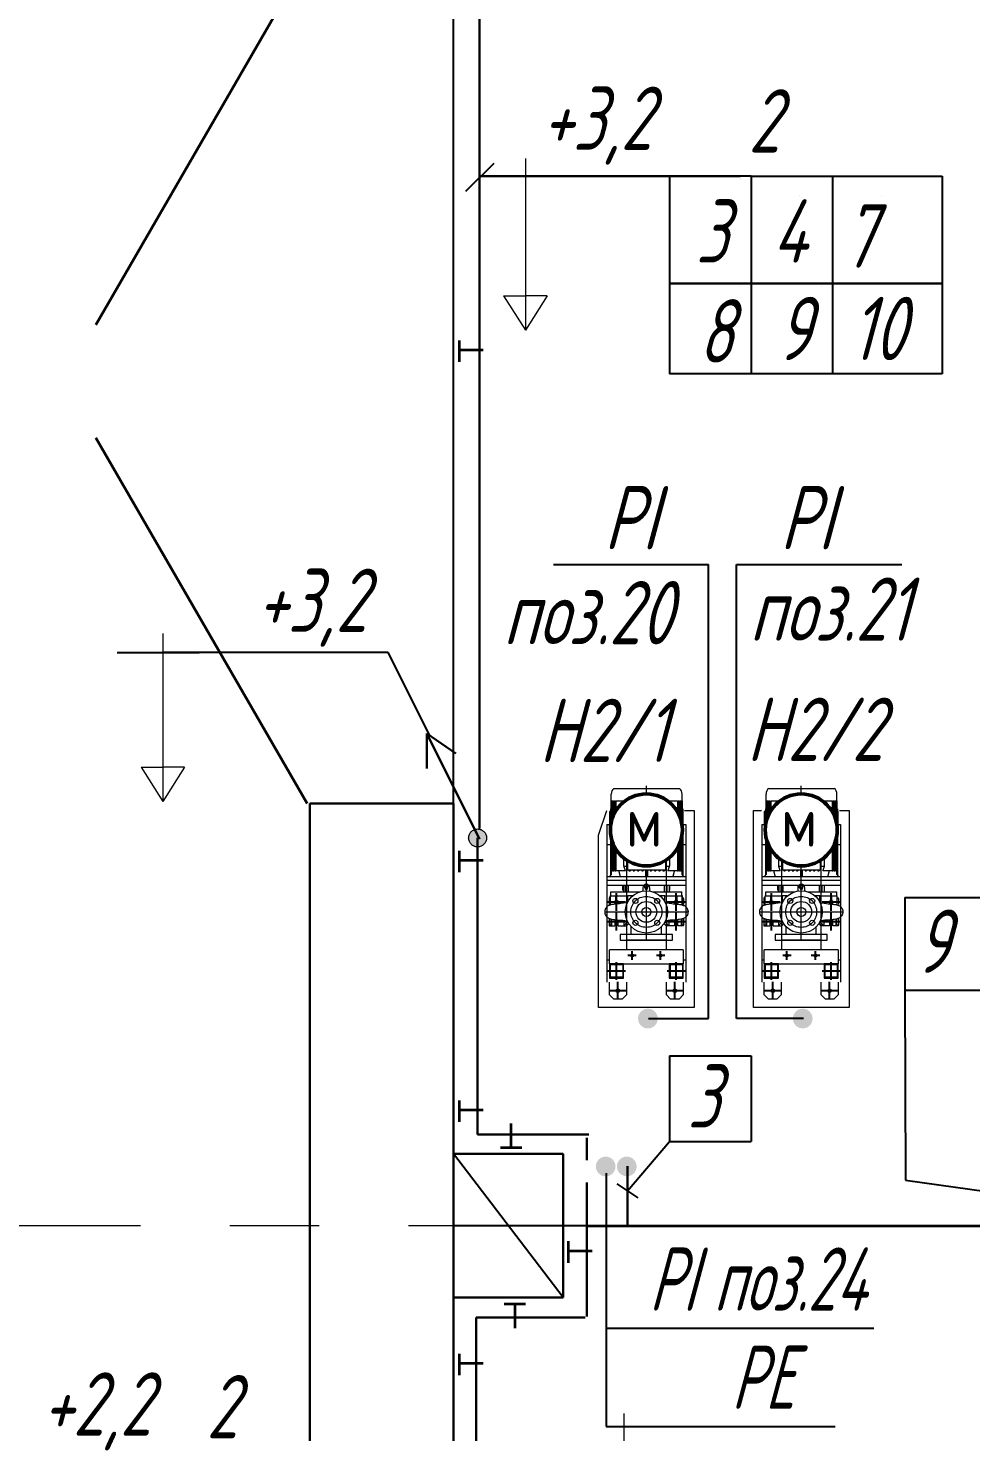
# Model space of a CAD drawing. Header units: millimetres. Extents: x 409 to 1826, y -2285 to 789.
# Drawn here: x 466.7 to 533.7, y 363.9 to 463.6 of the extents above; entities that cross this region are included whole.
import ezdxf

# ---------------------------------------------------------------- set-up
doc = ezdxf.new("R2010")
doc.units = ezdxf.units.MM
for name, pattern in [('CENTER2', [28.575, 19.05, -3.175, 3.175, -3.175]), ('осевая', [50.8, 31.75, -6.35, 6.35, -6.35]), ('ШТРИХПУНКТИРНАЯ', [25.4, 12.7, -6.35, 0, -6.35])]:
    doc.linetypes.add(name, pattern=pattern)
for name, color, linetype, lineweight in [('1-основная-050 ж', 2, 'Continuous', 50), ('6-осевая-1', 1, 'CENTER2', 18), ('7-тонкая-текст.-02', 4, 'Continuous', 30), ('7-тонкая.текст-02', 4, 'Continuous', 30), ('_0', 7, 'Continuous', 0), ('Visible (ISO)', 7, 'Continuous', 50), ('АР_Стены наружные', 7, 'Continuous', 30), ('Общ_Осевая', 1, 'осевая', 15), ('Опора', 22, 'Continuous', 15)]:
    doc.layers.add(name, color=color, linetype=linetype, lineweight=lineweight)
doc.layers.add('ТХ_Оси труб.', color=3, linetype='осевая')
doc.styles.add('2', font='simplex.shx', dxfattribs={"width": 0.8, "oblique": 15, "height": 3.5})
doc.styles.add('GOST тип А', font='GOST_A.TTF', dxfattribs={"oblique": 15})
doc.styles.get("Standard").update_dxf_attribs({"font": 'GOST_A.TTF', "oblique": 15})

msp = doc.modelspace()

# ---------------------------------------------------------------- hatches: boundary and pattern name
for points in [[(511.406, 393.24, -1), (510.006, 393.24, -1)], [(522.406, 393.24, -1), (521.006, 393.24, -1)], [(508.406, 382.733, -1), (507.006, 382.733, -1)], [(509.906, 382.733, -1), (508.506, 382.733, -1)]]:
    msp.add_hatch(color=7).paths.add_polyline_path(points)
at = {"layer": '6-осевая-1', "ltscale": 0.5}
h = msp.add_hatch(color=7, dxfattribs=at)
h.dxf.hatch_style = 1
h.paths.add_polyline_path([(498.608, 406.714, 0.414214), (497.97, 406.077), (498.608, 406.077)])
h.paths.add_polyline_path([(498.608, 406.714), (498.608, 406.077), (499.245, 406.077, 0.414214)])
h.paths.add_polyline_path([(499.245, 406.077), (497.97, 406.077, 1)])

# ---------------------------------------------------------------- linework, layer by layer
for p, q in [((496.895, 288.521), (496.895, 613.421)), ((499.75, 454), (497.75, 452)), ((517.283, 453.106), (498.75, 453.106)), ((518.033, 453.106), (523.816, 453.106)), ((523.816, 453.106), (531.599, 453.106)), ((512.25, 445.473), (518.033, 445.473)), ((517.283, 445.473), (512.25, 445.473)), ((518.033, 445.473), (523.816, 445.473)), ((523.066, 445.473), (518.033, 445.473)), ((523.816, 445.473), (531.599, 445.473)), ((530.849, 445.473), (523.816, 445.473)), ((504, 425.5), (515, 425.5)), ((515, 393.25), (515, 425.5)), ((517, 393.25), (517, 425.5)), ((517, 425.5), (528.75, 425.5)), ((473, 419.25), (478.833, 419.25)), ((492.25, 419.25), (476.25, 419.25)), ((495.25, 413.25), (492.25, 419.25)), ((528.967, 401.853), (540.533, 401.853)), ((528.967, 395.25), (534.75, 395.25)), ((528.967, 395.25), (528.996, 381.764)), ((510.75, 393.25), (515, 393.25)), ((521.75, 393.25), (517, 393.25)), ((512.25, 390.603), (518.033, 390.603)), ((509.25, 381), (512.25, 384.5)), ((504.695, 373.421), (496.895, 383.621)), ((507.75, 382.25), (507.75, 364.25)), ((508.5, 381.5), (510, 380.5)), ((528.996, 381.764), (539, 380.361)), ((576.25, 378.5), (496.895, 378.521)), ((507.75, 371.25), (522.25, 371.25)), ((522.25, 371.25), (526.75, 371.25)), ((507.75, 364.25), (519.75, 364.25)), ((507.75, 364.25), (519.25, 364.25)), ((519.5, 364.25), (524, 364.25))]:
    msp.add_line(p, q)
at = {"lineweight": 30}
for p, q in [((498.75, 469.25), (498.75, 406.75)), ((498.75, 406), (495, 413.5)), ((495, 413.5), (495, 411)), ((495, 413.5), (497.051, 412.07)), ((498.608, 406.077), (498.608, 385)), ((498.608, 385), (506.5, 385)), ((509.25, 382.75), (509.25, 378.5)), ((576.25, 378.5), (506.368, 378.5)), ((506.25, 372), (498.5, 372)), ((498.5, 372), (498.5, 296.75))]:
    msp.add_line(p, q, dxfattribs=at)
at = {"ltscale": 0.8}
for p, q in [((498.75, 453.106), (517.283, 453.106)), ((517.283, 453.106), (498.75, 453.106)), ((498.75, 453.106), (517.283, 453.106)), ((498.75, 453.106), (517.283, 453.106)), ((518.033, 453.106), (498.75, 453.106)), ((512.25, 453.106), (512.25, 439.061)), ((512.25, 453.106), (512.25, 439.061)), ((512.25, 453.106), (512.25, 453.106)), ((512.25, 453.106), (512.25, 439.061)), ((512.25, 453.106), (512.25, 453.106)), ((512.25, 453.106), (512.25, 453.106)), ((512.25, 452.885), (512.25, 452.885)), ((517.283, 453.106), (517.283, 453.106)), ((517.283, 453.106), (517.283, 453.106)), ((517.283, 453.106), (517.283, 453.106)), ((517.283, 453.106), (517.283, 453.106)), ((517.283, 453.106), (517.283, 453.106)), ((517.283, 452.885), (517.283, 452.885)), ((518.033, 453.106), (518.033, 439.061)), ((518.033, 453.106), (518.033, 439.061)), ((523.816, 453.106), (523.816, 439.061)), ((523.816, 453.106), (523.816, 439.061)), ((523.816, 453.106), (523.816, 439.061)), ((531.599, 453.106), (531.599, 439.061)), ((521.5, 451.751), (521.5, 451.751)), ((527.283, 451.751), (527.283, 451.751)), ((512.25, 445.473), (512.25, 445.473)), ((512.25, 445.473), (517.283, 445.473)), ((517.283, 445.473), (512.25, 445.473)), ((512.25, 445.473), (517.283, 445.473)), ((512.25, 445.473), (517.283, 445.473)), ((517.283, 445.473), (512.25, 445.473)), ((512.25, 445.473), (512.25, 445.473)), ((512.25, 445.473), (512.25, 445.473)), ((518.033, 445.473), (512.25, 445.473)), ((512.25, 445.253), (512.25, 445.253)), ((512.25, 445.253), (512.25, 445.253)), ((512.25, 445.253), (512.25, 445.253)), ((512.25, 445.253), (512.25, 445.253)), ((512.25, 445.253), (512.25, 445.253)), ((512.25, 445.253), (512.25, 445.253)), ((512.25, 445.253), (512.25, 445.253)), ((512.25, 445.253), (512.25, 445.253)), ((512.25, 445.253), (512.25, 445.253)), ((512.25, 445.253), (512.25, 445.253)), ((517.283, 445.473), (517.283, 445.473)), ((517.283, 445.473), (517.283, 445.473)), ((517.283, 445.473), (517.283, 445.473)), ((517.283, 445.473), (517.283, 445.473)), ((517.283, 445.473), (517.283, 445.473)), ((517.283, 445.253), (517.283, 445.253)), ((517.283, 445.253), (517.283, 445.253)), ((517.283, 445.253), (517.283, 445.253)), ((517.283, 445.253), (517.283, 445.253)), ((518.033, 445.473), (518.033, 445.473)), ((518.033, 445.473), (523.066, 445.473)), ((523.066, 445.473), (518.033, 445.473)), ((518.033, 445.473), (523.066, 445.473)), ((518.033, 445.473), (523.066, 445.473)), ((523.066, 445.473), (518.033, 445.473)), ((518.033, 445.473), (518.033, 445.473)), ((518.033, 445.473), (518.033, 445.473)), ((523.816, 445.473), (518.033, 445.473)), ((518.033, 445.253), (518.033, 445.253)), ((518.033, 445.253), (518.033, 445.253)), ((518.033, 445.253), (518.033, 445.253)), ((518.033, 445.253), (518.033, 445.253)), ((518.033, 445.253), (518.033, 445.253)), ((518.033, 445.253), (518.033, 445.253)), ((518.033, 445.253), (518.033, 445.253)), ((518.033, 445.253), (518.033, 445.253)), ((518.033, 445.253), (518.033, 445.253)), ((518.033, 445.253), (518.033, 445.253)), ((518.033, 445.253), (518.033, 445.253)), ((518.033, 445.253), (518.033, 445.253)), ((523.066, 445.473), (523.066, 445.473)), ((523.066, 445.473), (523.066, 445.473)), ((523.066, 445.473), (523.066, 445.473)), ((523.066, 445.473), (523.066, 445.473)), ((523.066, 445.473), (523.066, 445.473)), ((523.066, 445.253), (523.066, 445.253)), ((523.066, 445.253), (523.066, 445.253)), ((523.066, 445.253), (523.066, 445.253)), ((523.066, 445.253), (523.066, 445.253)), ((523.816, 445.473), (523.816, 445.473)), ((523.816, 445.473), (530.849, 445.473)), ((530.849, 445.473), (523.816, 445.473)), ((523.816, 445.473), (530.849, 445.473)), ((523.816, 445.473), (530.849, 445.473)), ((530.849, 445.473), (523.816, 445.473)), ((523.816, 445.473), (523.816, 445.473)), ((523.816, 445.473), (523.816, 445.473)), ((531.599, 445.473), (523.816, 445.473)), ((523.816, 445.253), (523.816, 445.253)), ((523.816, 445.253), (523.816, 445.253)), ((523.816, 445.253), (523.816, 445.253)), ((523.816, 445.253), (523.816, 445.253)), ((523.816, 445.253), (523.816, 445.253)), ((523.816, 445.253), (523.816, 445.253)), ((523.816, 445.253), (523.816, 445.253)), ((523.816, 445.253), (523.816, 445.253)), ((523.816, 445.253), (523.816, 445.253)), ((523.816, 445.253), (523.816, 445.253)), ((523.816, 445.253), (523.816, 445.253)), ((523.816, 445.253), (523.816, 445.253)), ((523.816, 445.253), (523.816, 445.253)), ((523.816, 445.253), (523.816, 445.253)), ((530.849, 445.473), (530.849, 445.473)), ((530.849, 445.473), (530.849, 445.473)), ((530.849, 445.473), (530.849, 445.473)), ((530.849, 445.473), (530.849, 445.473)), ((530.849, 445.473), (530.849, 445.473)), ((530.849, 445.253), (530.849, 445.253)), ((530.849, 445.253), (530.849, 445.253)), ((530.849, 445.253), (530.849, 445.253)), ((530.849, 445.253), (530.849, 445.253)), ((531.599, 445.253), (531.599, 445.253)), ((531.599, 445.253), (531.599, 445.253)), ((518.033, 439.061), (512.25, 439.061)), ((523.816, 439.061), (518.033, 439.061)), ((531.599, 439.061), (523.816, 439.061)), ((528.967, 401.853), (528.967, 395.25)), ((528.967, 395.25), (534.75, 395.25)), ((512.25, 390.603), (512.25, 384.5)), ((518.033, 390.603), (518.033, 384.5)), ((512.25, 384.5), (518.033, 384.5))]:
    msp.add_line(p, q, dxfattribs=at)
at = {"color": 7, "lineweight": 35}
for p, q in [((497.31, 440.75), (499, 440.75)), ((497.31, 404.5), (499, 404.5)), ((497.31, 386.75), (499, 386.75)), ((505.06, 376.75), (506.75, 376.75)), ((497.31, 368.75), (499, 368.75))]:
    msp.add_line(p, q, dxfattribs=at)
at = {"color": 7, "linetype": 'ШТРИХПУНКТИРНАЯ', "lineweight": 13, "ltscale": 5}
for p, q in [((510.596, 409.2), (510.596, 409.778)), ((521.596, 409.2), (521.596, 409.778)), ((521.596, 398.815), (521.596, 404.086)), ((510.596, 398.815), (510.596, 403.836)), ((507.636, 400.817), (513.555, 400.825)), ((518.636, 400.817), (524.555, 400.825))]:
    msp.add_line(p, q, dxfattribs=at)
at = {"color": 7, "lineweight": 13}
for p, q in [((507.196, 406.276), (507.778, 408.026)), ((513.317, 408.026), (513.996, 408.026)), ((513.996, 408.026), (513.996, 394.026)), ((518.196, 394.026), (518.196, 408.026)), ((518.196, 408.026), (518.778, 408.026)), ((524.317, 408.026), (524.996, 408.026)), ((524.996, 408.026), (524.996, 394.026)), ((507.196, 394.026), (507.196, 406.276)), ((513.996, 394.026), (507.196, 394.026)), ((524.996, 394.026), (518.196, 394.026))]:
    msp.add_line(p, q, dxfattribs=at)
at = {"lineweight": 35}
for p, q in [((501, 384.071), (501, 385.792)), ((501.25, 372.971), (501.25, 371.25))]:
    msp.add_line(p, q, dxfattribs=at)
at = {"color": 7, "linetype": 'ШТРИХПУНКТИРНАЯ', "lineweight": 13, "ltscale": 5}
for centre in [(510.596, 400.821), (521.596, 400.821)]:
    msp.add_circle(centre, 1.1, dxfattribs=at)
at = {"layer": '1-основная-050 ж', "color": 7, "ltscale": 0.1}
for centre in [(510.596, 406.643), (521.596, 406.643)]:
    msp.add_circle(centre, 2.557, dxfattribs=at)
at = {"layer": '6-осевая-1', "color": 7, "lineweight": 30, "ltscale": 0.5}
msp.add_line((506.368, 372.077), (506.368, 384.984), dxfattribs=at)
at = {"layer": '6-осевая-1', "color": 7, "ltscale": 0.5}
msp.add_circle((498.608, 406.077), 0.637, dxfattribs=at)
msp.add_circle((498.608, 406.077), 0.637, dxfattribs=at)
at = {"layer": '7-тонкая-текст.-02', "color": 7, "lineweight": 35, "ltscale": 0.15}
for p, q in [((497.31, 439.897), (497.31, 441.417)), ((497.31, 403.647), (497.31, 405.167)), ((497.31, 385.897), (497.31, 387.417)), ((500.239, 384.071), (501.759, 384.071)), ((505.06, 375.897), (505.06, 377.417)), ((500.489, 372.971), (502.009, 372.971)), ((497.31, 367.897), (497.31, 369.417))]:
    msp.add_line(p, q, dxfattribs=at)
at = {"layer": '_0', "ltscale": 0.8}
for p, q in [((502, 454.343), (502, 444.601)), ((500.453, 444.601), (502, 444.601)), ((500.453, 444.601), (502, 442.157)), ((503.547, 444.601), (502, 444.601)), ((502, 444.601), (502, 442.157)), ((503.547, 444.601), (502, 442.157)), ((503.547, 444.601), (502, 444.601)), ((502, 444.601), (502, 442.157)), ((503.547, 444.601), (502, 442.157)), ((476.25, 420.593), (476.25, 411.101)), ((474.703, 411.101), (476.25, 411.101)), ((474.703, 411.101), (476.25, 408.657)), ((477.797, 411.101), (476.25, 411.101)), ((476.25, 411.101), (476.25, 408.657)), ((477.797, 411.101), (476.25, 408.657)), ((477.797, 411.101), (476.25, 411.101)), ((476.25, 411.101), (476.25, 408.657)), ((477.797, 411.101), (476.25, 408.657)), ((509, 365.184), (509, 361.192))]:
    msp.add_line(p, q, dxfattribs=at)
at = {"layer": 'Visible (ISO)', "color": 7, "lineweight": 13}
for p, q in [((508.097, 407.185), (508.097, 409.196)), ((508.293, 409.595), (512.94, 409.595)), ((513.137, 406.925), (513.137, 409.196)), ((519.097, 407.185), (519.097, 409.196)), ((519.293, 409.595), (523.94, 409.595)), ((524.137, 406.925), (524.137, 409.196)), ((508.057, 408.149), (508.057, 407.221)), ((508.057, 408.149), (508.097, 408.149)), ((508.097, 408.709), (508.109, 408.709)), ((508.109, 408.709), (508.109, 407.24)), ((508.122, 408.709), (508.159, 408.709)), ((508.122, 408.709), (508.122, 407.289)), ((508.159, 408.709), (508.159, 407.416)), ((508.183, 408.709), (508.247, 408.709)), ((508.183, 408.709), (508.183, 407.491)), ((508.247, 408.709), (508.247, 407.654)), ((508.286, 408.709), (508.379, 408.709)), ((508.286, 408.709), (508.286, 407.74)), ((508.379, 408.709), (508.379, 407.918)), ((508.434, 408.709), (509.089, 408.709)), ((508.434, 408.709), (508.434, 408.009)), ((509.003, 408.643), (509.003, 408.709)), ((512.102, 408.709), (512.799, 408.709)), ((512.231, 408.709), (512.231, 408.609)), ((512.799, 408.709), (512.799, 407.94)), ((512.854, 408.709), (512.948, 408.709)), ((512.854, 408.709), (512.854, 407.841)), ((512.948, 408.709), (512.948, 407.645)), ((512.987, 408.709), (513.05, 408.709)), ((512.987, 408.709), (512.987, 407.548)), ((513.05, 408.709), (513.05, 407.359)), ((513.075, 408.709), (513.112, 408.709)), ((513.075, 408.709), (513.075, 407.267)), ((513.112, 408.709), (513.112, 407.096)), ((513.124, 408.709), (513.136, 408.709)), ((513.124, 408.709), (513.124, 407.022)), ((513.136, 408.709), (513.136, 406.929)), ((513.137, 408.149), (513.177, 408.149)), ((513.177, 408.149), (513.177, 407.221)), ((519.057, 408.149), (519.057, 407.221)), ((519.057, 408.149), (519.097, 408.149)), ((519.097, 408.709), (519.109, 408.709)), ((519.109, 408.709), (519.109, 407.24)), ((519.122, 408.709), (519.159, 408.709)), ((519.122, 408.709), (519.122, 407.289)), ((519.159, 408.709), (519.159, 407.416)), ((519.183, 408.709), (519.247, 408.709)), ((519.183, 408.709), (519.183, 407.491)), ((519.247, 408.709), (519.247, 407.654)), ((519.286, 408.709), (519.379, 408.709)), ((519.286, 408.709), (519.286, 407.74)), ((519.379, 408.709), (519.379, 407.918)), ((519.434, 408.709), (520.089, 408.709)), ((519.434, 408.709), (519.434, 408.009)), ((520.003, 408.643), (520.003, 408.709)), ((523.102, 408.709), (523.799, 408.709)), ((523.231, 408.709), (523.231, 408.609)), ((523.799, 408.709), (523.799, 407.94)), ((523.854, 408.709), (523.948, 408.709)), ((523.854, 408.709), (523.854, 407.841)), ((523.948, 408.709), (523.948, 407.645)), ((523.987, 408.709), (524.05, 408.709)), ((523.987, 408.709), (523.987, 407.548)), ((524.05, 408.709), (524.05, 407.359)), ((524.075, 408.709), (524.112, 408.709)), ((524.075, 408.709), (524.075, 407.267)), ((524.112, 408.709), (524.112, 407.096)), ((524.124, 408.709), (524.136, 408.709)), ((524.124, 408.709), (524.124, 407.022)), ((524.136, 408.709), (524.136, 406.929)), ((524.137, 408.149), (524.177, 408.149)), ((524.177, 408.149), (524.177, 407.221)), ((508.057, 407.221), (508.097, 407.221)), ((508.057, 407.221), (508.057, 406.946)), ((513.137, 407.221), (513.177, 407.221)), ((513.177, 407.221), (513.177, 404.917)), ((519.057, 407.221), (519.097, 407.221)), ((519.057, 407.221), (519.057, 406.946)), ((524.137, 407.221), (524.177, 407.221)), ((524.177, 407.221), (524.177, 404.917)), ((508.057, 406.339), (508.057, 404.917)), ((508.097, 403.47), (508.097, 406.101)), ((508.109, 406.046), (508.109, 403.739)), ((508.122, 405.997), (508.122, 403.739)), ((513.075, 406.019), (513.075, 403.739)), ((513.112, 406.19), (513.112, 403.739)), ((513.124, 406.264), (513.124, 403.739)), ((513.136, 406.357), (513.136, 403.47)), ((513.137, 403.47), (513.137, 406.361)), ((519.057, 406.339), (519.057, 404.917)), ((519.097, 403.47), (519.097, 406.101)), ((519.109, 406.046), (519.109, 403.739)), ((519.122, 405.997), (519.122, 403.739)), ((524.075, 406.019), (524.075, 403.739)), ((524.112, 406.19), (524.112, 403.739)), ((524.124, 406.264), (524.124, 403.739)), ((524.136, 406.357), (524.136, 403.47)), ((524.137, 403.47), (524.137, 406.361)), ((508.159, 405.869), (508.159, 403.739)), ((508.183, 405.795), (508.183, 403.739)), ((508.247, 405.632), (508.247, 403.739)), ((508.286, 405.546), (508.286, 403.739)), ((508.379, 405.368), (508.379, 403.739)), ((508.434, 405.277), (508.434, 403.739)), ((512.799, 405.346), (512.799, 403.739)), ((512.854, 405.445), (512.854, 403.739)), ((512.948, 405.641), (512.948, 403.739)), ((512.987, 405.737), (512.987, 403.739)), ((513.05, 405.927), (513.05, 403.739)), ((519.159, 405.869), (519.159, 403.739)), ((519.183, 405.795), (519.183, 403.739)), ((519.247, 405.632), (519.247, 403.739)), ((519.286, 405.546), (519.286, 403.739)), ((519.379, 405.368), (519.379, 403.739)), ((519.434, 405.277), (519.434, 403.739)), ((523.799, 405.346), (523.799, 403.739)), ((523.854, 405.445), (523.854, 403.739)), ((523.948, 405.641), (523.948, 403.739)), ((523.987, 405.737), (523.987, 403.739)), ((524.05, 405.927), (524.05, 403.739)), ((508.097, 404.917), (508.057, 404.917)), ((508.057, 404.917), (508.057, 403.434)), ((508.097, 404.395), (508.057, 404.395)), ((509.003, 404.075), (509.003, 404.643)), ((509.003, 404.075), (509.257, 404.075)), ((509.257, 404.465), (509.257, 403.787)), ((511.977, 403.787), (511.977, 404.491)), ((511.977, 404.075), (512.231, 404.075)), ((512.231, 404.677), (512.231, 404.075)), ((513.177, 404.917), (513.137, 404.917)), ((513.177, 404.395), (513.137, 404.395)), ((513.177, 404.917), (513.176, 403.426)), ((519.097, 404.917), (519.057, 404.917)), ((519.057, 404.917), (519.057, 403.434)), ((519.097, 404.395), (519.057, 404.395)), ((520.003, 404.075), (520.003, 404.643)), ((520.003, 404.075), (520.257, 404.075)), ((520.257, 404.465), (520.257, 403.787)), ((522.977, 403.787), (522.977, 404.491)), ((522.977, 404.075), (523.231, 404.075)), ((523.231, 404.677), (523.231, 404.075)), ((524.177, 404.917), (524.137, 404.917)), ((524.177, 404.395), (524.137, 404.395)), ((524.177, 404.917), (524.176, 403.426)), ((513.417, 403.307), (507.817, 403.307)), ((507.817, 403.067), (507.817, 403.307)), ((507.817, 403.067), (513.417, 403.067)), ((507.817, 402.715), (507.817, 403.067)), ((507.817, 403.067), (513.417, 403.067)), ((508.097, 403.47), (507.95, 403.307)), ((508.097, 403.739), (508.097, 403.739)), ((508.097, 403.739), (508.097, 403.47)), ((508.109, 403.739), (508.122, 403.739)), ((508.159, 403.739), (508.122, 403.739)), ((508.159, 403.739), (508.183, 403.739)), ((508.247, 403.739), (508.183, 403.739)), ((508.247, 403.739), (508.286, 403.739)), ((508.379, 403.739), (508.286, 403.739)), ((508.379, 403.739), (508.434, 403.739)), ((509.111, 403.739), (508.434, 403.739)), ((511.977, 403.787), (509.257, 403.787)), ((509.357, 403.787), (509.357, 403.739)), ((509.357, 403.739), (509.458, 403.739)), ((509.458, 403.787), (509.458, 403.739)), ((509.659, 403.787), (509.659, 403.739)), ((509.659, 403.739), (509.76, 403.739)), ((509.76, 403.787), (509.76, 403.739)), ((509.962, 403.787), (509.962, 403.739)), ((509.962, 403.739), (510.062, 403.739)), ((510.062, 403.787), (510.062, 403.739)), ((510.264, 403.787), (510.264, 403.739)), ((510.264, 403.739), (510.365, 403.739)), ((510.365, 403.787), (510.365, 403.739)), ((510.566, 403.787), (510.566, 403.739)), ((510.566, 403.47), (510.566, 403.739)), ((510.566, 403.739), (510.617, 403.739)), ((510.566, 403.307), (510.566, 403.47)), ((510.566, 403.47), (510.667, 403.47)), ((510.617, 403.739), (510.667, 403.739)), ((510.667, 403.787), (510.667, 403.739)), ((510.667, 403.739), (510.667, 403.47)), ((510.667, 403.47), (510.667, 403.307)), ((510.869, 403.787), (510.869, 403.739)), ((510.869, 403.739), (510.97, 403.739)), ((510.97, 403.787), (510.97, 403.739)), ((511.171, 403.787), (511.171, 403.739)), ((511.171, 403.739), (511.272, 403.739)), ((511.272, 403.787), (511.272, 403.739)), ((511.474, 403.787), (511.474, 403.739)), ((511.474, 403.739), (511.574, 403.739)), ((511.574, 403.787), (511.574, 403.739)), ((511.776, 403.787), (511.776, 403.739)), ((511.776, 403.739), (511.877, 403.739)), ((511.877, 403.787), (511.877, 403.739)), ((512.799, 403.739), (512.123, 403.739)), ((512.799, 403.739), (512.854, 403.739)), ((512.948, 403.739), (512.854, 403.739)), ((512.948, 403.739), (512.987, 403.739)), ((513.05, 403.739), (512.987, 403.739)), ((513.05, 403.739), (513.075, 403.739)), ((513.112, 403.739), (513.075, 403.739)), ((513.112, 403.739), (513.124, 403.739)), ((513.137, 403.739), (513.136, 403.739)), ((513.137, 403.47), (513.137, 403.739)), ((513.283, 403.307), (513.137, 403.47)), ((513.417, 403.067), (513.417, 403.307)), ((513.417, 402.715), (513.417, 403.067)), ((524.417, 403.307), (518.817, 403.307)), ((518.817, 403.067), (518.817, 403.307)), ((518.817, 403.067), (524.417, 403.067)), ((518.817, 402.715), (518.817, 403.067)), ((518.817, 403.067), (524.417, 403.067)), ((519.097, 403.47), (518.95, 403.307)), ((519.097, 403.739), (519.097, 403.739)), ((519.097, 403.739), (519.097, 403.47)), ((519.109, 403.739), (519.122, 403.739)), ((519.159, 403.739), (519.122, 403.739)), ((519.159, 403.739), (519.183, 403.739)), ((519.247, 403.739), (519.183, 403.739)), ((519.247, 403.739), (519.286, 403.739)), ((519.379, 403.739), (519.286, 403.739)), ((519.379, 403.739), (519.434, 403.739)), ((520.111, 403.739), (519.434, 403.739)), ((522.977, 403.787), (520.257, 403.787)), ((520.357, 403.787), (520.357, 403.739)), ((520.357, 403.739), (520.458, 403.739)), ((520.458, 403.787), (520.458, 403.739)), ((520.659, 403.787), (520.659, 403.739)), ((520.659, 403.739), (520.76, 403.739)), ((520.76, 403.787), (520.76, 403.739)), ((520.962, 403.787), (520.962, 403.739)), ((520.962, 403.739), (521.062, 403.739)), ((521.062, 403.787), (521.062, 403.739)), ((521.264, 403.787), (521.264, 403.739)), ((521.264, 403.739), (521.365, 403.739)), ((521.365, 403.787), (521.365, 403.739)), ((521.566, 403.787), (521.566, 403.739)), ((521.566, 403.47), (521.566, 403.739)), ((521.566, 403.739), (521.617, 403.739)), ((521.566, 403.307), (521.566, 403.47)), ((521.566, 403.47), (521.667, 403.47)), ((521.617, 403.739), (521.667, 403.739)), ((521.667, 403.787), (521.667, 403.739)), ((521.667, 403.739), (521.667, 403.47)), ((521.667, 403.47), (521.667, 403.307)), ((521.869, 403.787), (521.869, 403.739)), ((521.869, 403.739), (521.97, 403.739)), ((521.97, 403.787), (521.97, 403.739)), ((522.171, 403.787), (522.171, 403.739)), ((522.171, 403.739), (522.272, 403.739)), ((522.272, 403.787), (522.272, 403.739)), ((522.474, 403.787), (522.474, 403.739)), ((522.474, 403.739), (522.574, 403.739)), ((522.574, 403.787), (522.574, 403.739)), ((522.776, 403.787), (522.776, 403.739)), ((522.776, 403.739), (522.877, 403.739)), ((522.877, 403.787), (522.877, 403.739)), ((523.799, 403.739), (523.123, 403.739)), ((523.799, 403.739), (523.854, 403.739)), ((523.948, 403.739), (523.854, 403.739)), ((523.948, 403.739), (523.987, 403.739)), ((524.05, 403.739), (523.987, 403.739)), ((524.05, 403.739), (524.075, 403.739)), ((524.112, 403.739), (524.075, 403.739)), ((524.112, 403.739), (524.124, 403.739)), ((524.137, 403.739), (524.136, 403.739)), ((524.137, 403.47), (524.137, 403.739)), ((524.283, 403.307), (524.137, 403.47)), ((524.417, 403.067), (524.417, 403.307)), ((524.417, 402.715), (524.417, 403.067)), ((507.817, 402.715), (510.426, 402.715)), ((508.076, 402.251), (510.143, 402.251)), ((508.076, 401.951), (508.076, 402.251)), ((508.936, 402.366), (508.936, 402.715)), ((508.936, 402.366), (508.969, 402.366)), ((508.969, 402.715), (508.969, 402.251)), ((509.111, 402.251), (509.111, 402.715)), ((509.325, 402.251), (509.325, 402.715)), ((510.346, 402.531), (510.346, 402.3)), ((510.48, 402.627), (510.538, 402.721)), ((510.48, 402.531), (510.48, 402.627)), ((510.538, 402.533), (510.48, 402.627)), ((510.48, 402.531), (510.538, 402.437)), ((510.538, 402.721), (510.653, 402.721)), ((510.538, 402.437), (510.538, 402.533)), ((510.653, 402.533), (510.538, 402.533)), ((510.538, 402.437), (510.653, 402.437)), ((510.653, 402.721), (510.711, 402.627)), ((510.711, 402.627), (510.653, 402.533)), ((510.653, 402.437), (510.653, 402.533)), ((510.653, 402.437), (510.711, 402.531)), ((510.711, 402.531), (510.711, 402.627)), ((510.765, 402.715), (513.417, 402.715)), ((510.846, 402.3), (510.846, 402.531)), ((511.048, 402.251), (513.116, 402.251)), ((511.866, 402.715), (511.866, 402.251)), ((512.08, 402.251), (512.08, 402.715)), ((512.222, 402.715), (512.222, 402.251)), ((512.222, 402.366), (512.255, 402.366)), ((512.255, 402.366), (512.255, 402.715)), ((513.116, 401.951), (513.116, 402.251)), ((518.817, 402.715), (521.426, 402.715)), ((519.076, 402.251), (521.143, 402.251)), ((519.076, 401.951), (519.076, 402.251)), ((519.936, 402.366), (519.936, 402.715)), ((519.936, 402.366), (519.969, 402.366)), ((519.969, 402.715), (519.969, 402.251)), ((520.111, 402.251), (520.111, 402.715)), ((520.325, 402.251), (520.325, 402.715)), ((521.346, 402.531), (521.346, 402.3)), ((521.48, 402.627), (521.538, 402.721)), ((521.48, 402.531), (521.48, 402.627)), ((521.538, 402.533), (521.48, 402.627)), ((521.48, 402.531), (521.538, 402.437)), ((521.538, 402.721), (521.653, 402.721)), ((521.538, 402.437), (521.538, 402.533)), ((521.653, 402.533), (521.538, 402.533)), ((521.538, 402.437), (521.653, 402.437)), ((521.653, 402.721), (521.711, 402.627)), ((521.711, 402.627), (521.653, 402.533)), ((521.653, 402.437), (521.653, 402.533)), ((521.653, 402.437), (521.711, 402.531)), ((521.711, 402.531), (521.711, 402.627)), ((521.765, 402.715), (524.417, 402.715)), ((521.846, 402.3), (521.846, 402.531)), ((522.048, 402.251), (524.116, 402.251)), ((522.866, 402.715), (522.866, 402.251)), ((523.08, 402.251), (523.08, 402.715)), ((523.222, 402.715), (523.222, 402.251)), ((523.222, 402.366), (523.255, 402.366)), ((523.255, 402.366), (523.255, 402.715)), ((524.116, 401.951), (524.116, 402.251)), ((508.006, 401.821), (507.946, 401.821)), ((507.946, 401.821), (507.946, 401.761)), ((507.946, 401.761), (507.946, 401.282)), ((507.946, 401.761), (508.006, 401.761)), ((508.042, 401.951), (508.036, 401.951)), ((508.036, 401.313), (508.036, 401.951)), ((508.042, 401.315), (508.042, 401.951)), ((508.042, 401.951), (508.085, 401.951)), ((508.076, 401.951), (509.273, 401.951)), ((508.438, 401.381), (508.438, 401.951)), ((509.273, 401.529), (509.273, 401.951)), ((509.609, 401.951), (509.273, 401.951)), ((509.585, 401.93), (509.585, 401.951)), ((509.585, 401.951), (509.609, 401.951)), ((511.918, 401.951), (511.582, 401.951)), ((511.582, 401.951), (511.606, 401.951)), ((511.606, 401.93), (511.606, 401.951)), ((511.918, 401.529), (511.918, 401.951)), ((511.918, 401.951), (513.116, 401.951)), ((512.753, 401.951), (512.753, 401.402)), ((513.106, 401.951), (513.149, 401.951)), ((513.149, 401.358), (513.149, 401.951)), ((513.156, 401.951), (513.149, 401.951)), ((513.156, 401.357), (513.156, 401.951)), ((513.186, 401.821), (513.246, 401.821)), ((513.186, 401.761), (513.246, 401.761)), ((513.246, 401.761), (513.246, 401.821)), ((513.246, 401.761), (513.246, 401.347)), ((519.006, 401.821), (518.946, 401.821)), ((518.946, 401.821), (518.946, 401.761)), ((518.946, 401.761), (518.946, 401.282)), ((518.946, 401.761), (519.006, 401.761)), ((519.042, 401.951), (519.036, 401.951)), ((519.036, 401.313), (519.036, 401.951)), ((519.042, 401.315), (519.042, 401.951)), ((519.042, 401.951), (519.085, 401.951)), ((519.076, 401.951), (520.273, 401.951)), ((519.438, 401.381), (519.438, 401.951)), ((520.273, 401.529), (520.273, 401.951)), ((520.609, 401.951), (520.273, 401.951)), ((520.585, 401.93), (520.585, 401.951)), ((520.585, 401.951), (520.609, 401.951)), ((522.918, 401.951), (522.582, 401.951)), ((522.582, 401.951), (522.606, 401.951)), ((522.606, 401.93), (522.606, 401.951)), ((522.918, 401.529), (522.918, 401.951)), ((522.918, 401.951), (524.116, 401.951)), ((523.753, 401.951), (523.753, 401.402)), ((524.106, 401.951), (524.149, 401.951)), ((524.149, 401.358), (524.149, 401.951)), ((524.156, 401.951), (524.149, 401.951)), ((524.156, 401.357), (524.156, 401.951)), ((524.186, 401.821), (524.246, 401.821)), ((524.186, 401.761), (524.246, 401.761)), ((524.246, 401.761), (524.246, 401.821)), ((524.246, 401.761), (524.246, 401.347)), ((507.946, 400.361), (507.946, 399.881)), ((508.081, 400.318), (508.081, 399.881)), ((508.126, 400.308), (508.126, 399.851)), ((508.356, 400.121), (508.356, 399.821)), ((508.596, 399.821), (508.596, 400.121)), ((508.988, 400.213), (508.988, 399.821)), ((508.988, 399.821), (509.227, 400.098)), ((509.345, 399.994), (509.196, 399.821)), ((511.846, 399.994), (511.996, 399.821)), ((512.203, 399.821), (511.964, 400.098)), ((512.203, 400.213), (512.203, 399.821)), ((512.596, 400.121), (512.596, 399.821)), ((512.836, 399.821), (512.836, 400.121)), ((513.066, 400.269), (513.066, 399.851)), ((513.111, 400.275), (513.111, 399.881)), ((513.246, 400.295), (513.246, 399.881)), ((518.946, 400.361), (518.946, 399.881)), ((519.081, 400.318), (519.081, 399.881)), ((519.126, 400.308), (519.126, 399.851)), ((519.356, 400.121), (519.356, 399.821)), ((519.596, 399.821), (519.596, 400.121)), ((519.988, 400.213), (519.988, 399.821)), ((519.988, 399.821), (520.227, 400.098)), ((520.345, 399.994), (520.196, 399.821)), ((522.846, 399.994), (522.996, 399.821)), ((523.203, 399.821), (522.964, 400.098)), ((523.203, 400.213), (523.203, 399.821)), ((523.596, 400.121), (523.596, 399.821)), ((523.836, 399.821), (523.836, 400.121)), ((524.066, 400.269), (524.066, 399.851)), ((524.111, 400.275), (524.111, 399.881)), ((524.246, 400.295), (524.246, 399.881)), ((507.946, 399.881), (507.946, 399.821)), ((508.081, 399.881), (507.946, 399.881)), ((507.946, 399.821), (508.126, 399.821)), ((508.126, 399.851), (508.081, 399.881)), ((508.126, 399.821), (508.126, 399.851)), ((508.126, 399.821), (508.356, 399.821)), ((508.596, 399.821), (508.988, 399.821)), ((510.596, 399.221), (508.746, 399.221)), ((508.746, 399.221), (508.746, 398.821)), ((508.988, 399.821), (509.196, 399.821)), ((509.524, 399.221), (509.524, 399.772)), ((512.446, 399.221), (510.596, 399.221)), ((511.668, 399.221), (511.668, 399.772)), ((512.203, 399.821), (511.996, 399.821)), ((512.596, 399.821), (512.203, 399.821)), ((512.446, 398.821), (512.446, 399.221)), ((513.066, 399.821), (512.836, 399.821)), ((513.111, 399.881), (513.066, 399.851)), ((513.066, 399.851), (513.066, 399.821)), ((513.246, 399.821), (513.066, 399.821)), ((513.246, 399.881), (513.111, 399.881)), ((513.246, 399.821), (513.246, 399.881)), ((518.946, 399.881), (518.946, 399.821)), ((519.081, 399.881), (518.946, 399.881)), ((518.946, 399.821), (519.126, 399.821)), ((519.126, 399.851), (519.081, 399.881)), ((519.126, 399.821), (519.126, 399.851)), ((519.126, 399.821), (519.356, 399.821)), ((519.596, 399.821), (519.988, 399.821)), ((521.596, 399.221), (519.746, 399.221)), ((519.746, 399.221), (519.746, 398.821)), ((519.988, 399.821), (520.196, 399.821)), ((520.524, 399.221), (520.524, 399.772)), ((523.446, 399.221), (521.596, 399.221)), ((522.668, 399.221), (522.668, 399.772)), ((523.203, 399.821), (522.996, 399.821)), ((523.596, 399.821), (523.203, 399.821)), ((523.446, 398.821), (523.446, 399.221)), ((524.066, 399.821), (523.836, 399.821)), ((524.111, 399.881), (524.066, 399.851)), ((524.066, 399.851), (524.066, 399.821)), ((524.246, 399.821), (524.066, 399.821)), ((524.246, 399.881), (524.111, 399.881)), ((524.246, 399.821), (524.246, 399.881)), ((508.746, 398.821), (512.446, 398.821)), ((519.746, 398.821), (523.446, 398.821))]:
    msp.add_line(p, q, dxfattribs=at)
for centre, radius in [((510.596, 400.821), 1.5), ((521.596, 400.821), 1.5), ((509.818, 401.599), 0.18), ((510.596, 400.821), 0.74), ((510.596, 400.821), 0.32), ((511.373, 401.599), 0.18), ((520.818, 401.599), 0.18), ((521.596, 400.821), 0.74), ((521.596, 400.821), 0.32), ((522.373, 401.599), 0.18), ((509.818, 400.044), 0.18), ((511.373, 400.044), 0.18), ((520.818, 400.044), 0.18), ((522.373, 400.044), 0.18)]:
    msp.add_circle(centre, radius, dxfattribs=at)
for centre, radius, start, end in [((508.601, 409.196), 0.504, 127.57579, 180), ((512.633, 409.196), 0.504, 0, 52.42421), ((519.601, 409.196), 0.504, 127.57579, 180), ((523.633, 409.196), 0.504, 0, 52.42421), ((510.596, 402.531), 0.25, 0, 180), ((521.596, 402.531), 0.25, 0, 180), ((508.476, 400.121), 0.12, 0, 180), ((510.596, 402.68), 2.922, 237.82251, 243.77234), ((510.596, 402.68), 2.922, 296.22766, 302.17749), ((512.716, 400.121), 0.12, 0, 180), ((519.476, 400.121), 0.12, 0, 180), ((521.596, 402.68), 2.922, 237.82251, 243.77234), ((521.596, 402.68), 2.922, 296.22766, 302.17749), ((523.716, 400.121), 0.12, 0, 180)]:
    msp.add_arc(centre, radius, start, end, dxfattribs=at)
for points, weights in [([(509.111, 403.739), (509.058, 403.901), (509.003, 404.075)], [1, 1.00036267112, 1]), ([(512.231, 404.075), (512.176, 403.901), (512.123, 403.739)], [1, 1.00036267113, 1]), ([(520.111, 403.739), (520.058, 403.901), (520.003, 404.075)], [1, 1.00036267112, 1]), ([(523.231, 404.075), (523.176, 403.901), (523.123, 403.739)], [1, 1.00036267113, 1]), ([(508.762, 403.307), (508.709, 403.517), (508.654, 403.739)], [1, 1.00040038941, 1]), ([(512.58, 403.739), (512.524, 403.517), (512.472, 403.307)], [1, 1.00040038809, 1]), ([(519.762, 403.307), (519.709, 403.517), (519.654, 403.739)], [1, 1.00040038941, 1]), ([(523.58, 403.739), (523.524, 403.517), (523.472, 403.307)], [1, 1.00040038809, 1])]:
    msp.add_rational_spline(points, weights, degree=2, dxfattribs=at)
for points in [[(509.243, 401.469), (508.795, 401.413), (508.697, 401.405), (508.453, 401.385), (508.335, 401.37), (508.158, 401.342), (508.097, 401.331), (508.004, 401.304), (507.98, 401.296), (507.926, 401.274), (507.9, 401.261), (507.849, 401.229), (507.823, 401.211), (507.775, 401.167), (507.751, 401.141), (507.704, 401.076), (507.682, 401.035), (507.648, 400.944), (507.638, 400.892), (507.634, 400.788), (507.64, 400.735), (507.669, 400.634), (507.693, 400.585), (507.751, 400.5), (507.787, 400.462), (507.84, 400.42), (507.856, 400.409), (507.896, 400.384), (507.92, 400.372), (507.958, 400.355), (507.975, 400.349), (508.013, 400.336), (508.032, 400.33), (508.11, 400.31), (508.166, 400.3), (508.295, 400.279), (508.362, 400.27), (508.566, 400.247), (508.737, 400.234), (508.917, 400.222), (508.919, 400.222), (509.239, 400.182)], [(511.948, 401.469), (512.396, 401.413), (512.494, 401.405), (512.738, 401.385), (512.856, 401.37), (513.033, 401.342), (513.094, 401.331), (513.187, 401.304), (513.211, 401.296), (513.265, 401.274), (513.291, 401.261), (513.342, 401.229), (513.368, 401.211), (513.416, 401.167), (513.44, 401.141), (513.487, 401.076), (513.509, 401.035), (513.543, 400.944), (513.553, 400.892), (513.557, 400.788), (513.551, 400.735), (513.522, 400.634), (513.498, 400.585), (513.44, 400.5), (513.404, 400.462), (513.351, 400.42), (513.335, 400.409), (513.295, 400.384), (513.271, 400.372), (513.233, 400.355), (513.216, 400.349), (513.178, 400.336), (513.159, 400.33), (513.081, 400.31), (513.025, 400.3), (512.896, 400.279), (512.829, 400.27), (512.625, 400.247), (512.454, 400.234), (512.274, 400.222), (512.272, 400.222), (511.952, 400.182)], [(520.243, 401.469), (519.795, 401.413), (519.697, 401.405), (519.453, 401.385), (519.335, 401.37), (519.158, 401.342), (519.097, 401.331), (519.004, 401.304), (518.98, 401.296), (518.926, 401.274), (518.9, 401.261), (518.849, 401.229), (518.823, 401.211), (518.775, 401.167), (518.751, 401.141), (518.704, 401.076), (518.682, 401.035), (518.648, 400.944), (518.638, 400.892), (518.634, 400.788), (518.64, 400.735), (518.669, 400.634), (518.693, 400.585), (518.751, 400.5), (518.787, 400.462), (518.84, 400.42), (518.856, 400.409), (518.896, 400.384), (518.92, 400.372), (518.958, 400.355), (518.975, 400.349), (519.013, 400.336), (519.032, 400.33), (519.11, 400.31), (519.166, 400.3), (519.295, 400.279), (519.362, 400.27), (519.566, 400.247), (519.737, 400.234), (519.917, 400.222), (519.919, 400.222), (520.239, 400.182)], [(522.948, 401.469), (523.396, 401.413), (523.494, 401.405), (523.738, 401.385), (523.856, 401.37), (524.033, 401.342), (524.094, 401.331), (524.187, 401.304), (524.211, 401.296), (524.265, 401.274), (524.291, 401.261), (524.342, 401.229), (524.368, 401.211), (524.416, 401.167), (524.44, 401.141), (524.487, 401.076), (524.509, 401.035), (524.543, 400.944), (524.553, 400.892), (524.557, 400.788), (524.551, 400.735), (524.522, 400.634), (524.498, 400.585), (524.44, 400.5), (524.404, 400.462), (524.351, 400.42), (524.335, 400.409), (524.295, 400.384), (524.271, 400.372), (524.233, 400.355), (524.216, 400.349), (524.178, 400.336), (524.159, 400.33), (524.081, 400.31), (524.025, 400.3), (523.896, 400.279), (523.829, 400.27), (523.625, 400.247), (523.454, 400.234), (523.274, 400.222), (523.272, 400.222), (522.952, 400.182)]]:
    msp.add_open_spline(points, degree=3, knots=[0.467593, 0.467593, 0.467593, 0.467593, 2.309248, 2.309248, 5.540259, 5.540259, 8.269099, 8.269099, 9.120029, 9.120029, 9.69647, 9.69647, 10.193736, 10.193736, 10.72663, 10.72663, 11.415598, 11.415598, 12.184885, 12.184885, 12.973734, 12.973734, 13.763298, 13.763298, 14.53476, 14.53476, 14.862615, 14.862615, 15.371513, 15.371513, 15.856622, 15.856622, 16.639947, 16.639947, 18.985713, 18.985713, 20.993304, 20.993304, 24.198958, 24.198958, 24.24543, 24.24543, 24.24543, 24.24543], dxfattribs=at)
at = {"layer": 'АР_Стены наружные', "color": 7, "ltscale": 1000}
for p, q in [((471.495, 442.54), (486.495, 468.521)), ((471.495, 434.502), (486.495, 408.521)), ((486.695, 242.732), (486.695, 408.521)), ((496.895, 408.521), (486.695, 408.521)), ((496.895, 408.521), (486.695, 408.521)), ((496.895, 242.732), (496.895, 408.521)), ((504.695, 383.621), (496.895, 383.621)), ((504.695, 373.421), (504.695, 383.621)), ((504.695, 373.421), (496.895, 373.421))]:
    msp.add_line(p, q, dxfattribs=at)
at = {"layer": 'Общ_Осевая', "color": 7}
msp.add_line((576.25, 378.521), (450.643, 378.521), dxfattribs=at)
at = {"layer": 'Опора', "color": 7, "ltscale": 2}
for p, q in [((507.976, 407.92), (508.276, 408.22)), ((508.583, 408.22), (508.276, 408.22)), ((512.916, 408.22), (512.608, 408.22)), ((512.916, 408.22), (513.216, 407.92)), ((518.976, 407.919), (519.276, 408.219)), ((519.583, 408.219), (519.276, 408.219)), ((523.916, 408.219), (523.608, 408.219)), ((523.916, 408.219), (524.216, 407.919)), ((507.794, 407.02), (508.067, 407.02)), ((507.794, 407.02), (507.794, 395.821)), ((507.976, 407.92), (507.976, 407.02)), ((513.124, 407.02), (513.394, 407.02)), ((513.216, 407.02), (513.216, 407.92)), ((513.394, 407.02), (513.394, 395.821)), ((518.794, 407.019), (519.067, 407.019)), ((518.794, 407.019), (518.794, 395.821)), ((518.976, 407.919), (518.976, 407.019)), ((524.124, 407.019), (524.394, 407.019)), ((524.216, 407.019), (524.216, 407.919)), ((524.394, 407.019), (524.394, 395.821)), ((507.794, 405.62), (508.252, 405.62)), ((512.939, 405.62), (513.394, 405.62)), ((518.794, 405.619), (519.252, 405.619)), ((523.939, 405.619), (524.394, 405.619)), ((509.194, 404.505), (509.194, 398.121)), ((511.994, 404.502), (511.994, 398.121)), ((520.194, 404.505), (520.194, 398.121)), ((522.994, 404.502), (522.994, 398.121)), ((507.976, 397.121), (507.976, 398.121)), ((513.216, 398.121), (507.976, 398.121)), ((511.994, 398.823), (509.174, 398.823)), ((513.216, 398.121), (513.216, 397.121)), ((518.976, 397.121), (518.976, 398.121)), ((524.216, 398.121), (518.976, 398.121)), ((522.994, 398.823), (520.174, 398.823)), ((524.216, 398.121), (524.216, 397.121)), ((507.794, 397.421), (507.976, 397.421)), ((507.976, 397.121), (513.216, 397.121)), ((508.036, 397.061), (508.036, 396.181)), ((508.916, 397.061), (508.036, 397.061)), ((508.916, 397.061), (508.916, 396.181)), ((512.276, 397.061), (512.276, 396.181)), ((513.156, 397.061), (512.276, 397.061)), ((513.156, 397.061), (513.156, 396.181)), ((513.216, 397.421), (513.394, 397.421)), ((518.794, 397.421), (518.976, 397.421)), ((518.976, 397.121), (524.216, 397.121)), ((519.036, 397.061), (519.036, 396.181)), ((519.916, 397.061), (519.036, 397.061)), ((519.916, 397.061), (519.916, 396.181)), ((523.276, 397.061), (523.276, 396.181)), ((524.156, 397.061), (523.276, 397.061)), ((524.156, 397.061), (524.156, 396.181)), ((524.216, 397.421), (524.394, 397.421)), ((508.916, 396.181), (508.036, 396.181)), ((513.156, 396.181), (512.276, 396.181)), ((519.916, 396.181), (519.036, 396.181)), ((524.156, 396.181), (523.276, 396.181)), ((507.976, 394.921), (507.976, 395.821)), ((509.176, 395.821), (509.176, 394.921)), ((512.016, 394.921), (512.016, 395.821)), ((513.216, 395.821), (513.216, 394.921)), ((518.976, 394.921), (518.976, 395.821)), ((520.176, 395.821), (520.176, 394.921)), ((523.016, 394.921), (523.016, 395.821)), ((524.216, 395.821), (524.216, 394.921)), ((507.976, 394.921), (508.276, 394.621)), ((508.876, 394.621), (508.276, 394.621)), ((508.876, 394.621), (509.176, 394.921)), ((512.016, 394.921), (512.316, 394.621)), ((512.916, 394.621), (512.316, 394.621)), ((512.916, 394.621), (513.216, 394.921)), ((518.976, 394.921), (519.276, 394.621)), ((519.876, 394.621), (519.276, 394.621)), ((519.876, 394.621), (520.176, 394.921)), ((523.016, 394.921), (523.316, 394.621)), ((523.916, 394.621), (523.316, 394.621)), ((523.916, 394.621), (524.216, 394.921))]:
    msp.add_line(p, q, dxfattribs=at)
for points in [[(508.976, 396.121), (508.976, 397.121), (507.976, 397.121), (507.976, 396.121)], [(513.216, 396.121), (513.216, 397.121), (512.216, 397.121), (512.216, 396.121)], [(519.976, 396.121), (519.976, 397.121), (518.976, 397.121), (518.976, 396.121)], [(524.216, 396.121), (524.216, 397.121), (523.216, 397.121), (523.216, 396.121)]]:
    msp.add_lwpolyline(points, close=True, dxfattribs=at)
for centre, radius in [((508.476, 401.521), 0.13), ((512.716, 401.521), 0.13), ((519.476, 401.521), 0.13), ((523.716, 401.521), 0.13), ((508.476, 400.121), 0.13), ((512.716, 400.121), 0.13), ((519.476, 400.121), 0.13), ((523.716, 400.121), 0.13), ((509.579, 397.721), 0.0939), ((511.609, 397.721), 0.0939), ((520.579, 397.721), 0.0939), ((522.609, 397.721), 0.0939), ((508.576, 395.221), 0.13), ((512.616, 395.221), 0.13), ((519.576, 395.221), 0.13), ((523.616, 395.221), 0.13)]:
    msp.add_circle(centre, radius, dxfattribs=at)
at = {"layer": 'ТХ_Оси труб.', "color": 7, "ltscale": 3}
for p, q in [((508.576, 408.25), (508.576, 408.21)), ((512.616, 408.25), (512.616, 408.21)), ((519.576, 408.249), (519.576, 408.21)), ((523.616, 408.249), (523.616, 408.21)), ((508.233, 407.62), (507.946, 407.62)), ((513.246, 407.62), (512.958, 407.62)), ((519.233, 407.619), (518.946, 407.619)), ((524.246, 407.619), (523.958, 407.619)), ((508.476, 400.891), (508.476, 402.151)), ((512.716, 400.891), (512.716, 402.151)), ((519.476, 400.891), (519.476, 402.151)), ((523.716, 400.891), (523.716, 402.151)), ((509.106, 401.521), (507.846, 401.521)), ((513.346, 401.521), (512.086, 401.521)), ((520.106, 401.521), (518.846, 401.521)), ((524.346, 401.521), (523.086, 401.521)), ((509.106, 400.121), (507.846, 400.121)), ((508.476, 399.491), (508.476, 400.751)), ((513.346, 400.121), (512.086, 400.121)), ((512.716, 399.491), (512.716, 400.751)), ((520.106, 400.121), (518.846, 400.121)), ((519.476, 399.491), (519.476, 400.751)), ((524.346, 400.121), (523.086, 400.121)), ((523.716, 399.491), (523.716, 400.751)), ((509.579, 397.421), (509.579, 398.021)), ((511.609, 397.421), (511.609, 398.021)), ((520.579, 397.421), (520.579, 398.021)), ((522.609, 397.421), (522.609, 398.021)), ((508.476, 395.991), (508.476, 397.251)), ((509.878, 397.721), (509.291, 397.721)), ((511.908, 397.721), (511.309, 397.721)), ((512.716, 395.991), (512.716, 397.251)), ((519.476, 395.991), (519.476, 397.251)), ((520.878, 397.721), (520.291, 397.721)), ((522.908, 397.721), (522.309, 397.721)), ((523.716, 395.991), (523.716, 397.251)), ((509.106, 396.621), (507.846, 396.621)), ((513.346, 396.621), (512.086, 396.621)), ((520.106, 396.621), (518.846, 396.621)), ((524.346, 396.621), (523.086, 396.621)), ((509.206, 395.221), (507.946, 395.221)), ((508.576, 394.591), (508.576, 395.851)), ((513.246, 395.221), (511.986, 395.221)), ((512.616, 394.591), (512.616, 395.851)), ((520.206, 395.221), (518.946, 395.221)), ((519.576, 394.591), (519.576, 395.851)), ((524.246, 395.221), (522.986, 395.221)), ((523.616, 394.591), (523.616, 395.851))]:
    msp.add_line(p, q, dxfattribs=at)

# ---------------------------------------------------------------- texts
at = {"layer": '7-тонкая-текст.-02', "color": 7, "ltscale": 0.1, "style": '2', "width": 0.8}
for p in [(509.155, 405.462), (520.155, 405.462)]:
    msp.add_text('м', height=3.5, dxfattribs=at).set_placement(p)
at = {"layer": '7-тонкая.текст-02', "color": 7, "oblique": 15}
for s, width, p in [('+3,2', 0.9, (503.13, 454.961)), (' 2 ', 0.9, (515.764, 454.774)), ('3', 0.9, (514.102, 446.949)), ('4', 0.9, (519.536, 446.949)), ('7', 0.9, (524.536, 446.596)), ('8', 0.9, (514.286, 439.846)), ('9', 0.9, (519.852, 440.024)), ('10', 0.9, (525.102, 440.024)), ('PI', 0.9, (507.596, 426.582)), ('PI', 0.9, (520.096, 426.582)), ('+3,2', 0.9, (482.88, 420.711)), (' поз.20', 0.9, (498.346, 419.832)), (' поз.21', 0.9, (515.846, 420.082)), ('9', 0.9, (529.72, 396.492)), ('3', 0.9, (513.503, 385.492)), ('PI', 0.8, (510.786, 372.48)), (' поз.24', 0.8, (513.527, 372.48)), ('PE', 0.8, (516.631, 365.501)), ('+2,2', 0.9, (467.63, 363.605)), (' 2 ', 0.9, (477.264, 363.418))]:
    msp.add_text(s, height=4.5, dxfattribs=dict(at, width=width)).set_placement(p)
at = {"layer": '7-тонкая.текст-02', "color": 7, "lineweight": 30, "style": 'GOST тип А', "oblique": 15, "width": 0.9}
for s, p in [('Н2/1', (502.981, 411.467)), ('Н2/2', (517.717, 411.546))]:
    msp.add_text(s, height=4.5, dxfattribs=at).set_placement(p)

doc.saveas('drawing.dxf')
